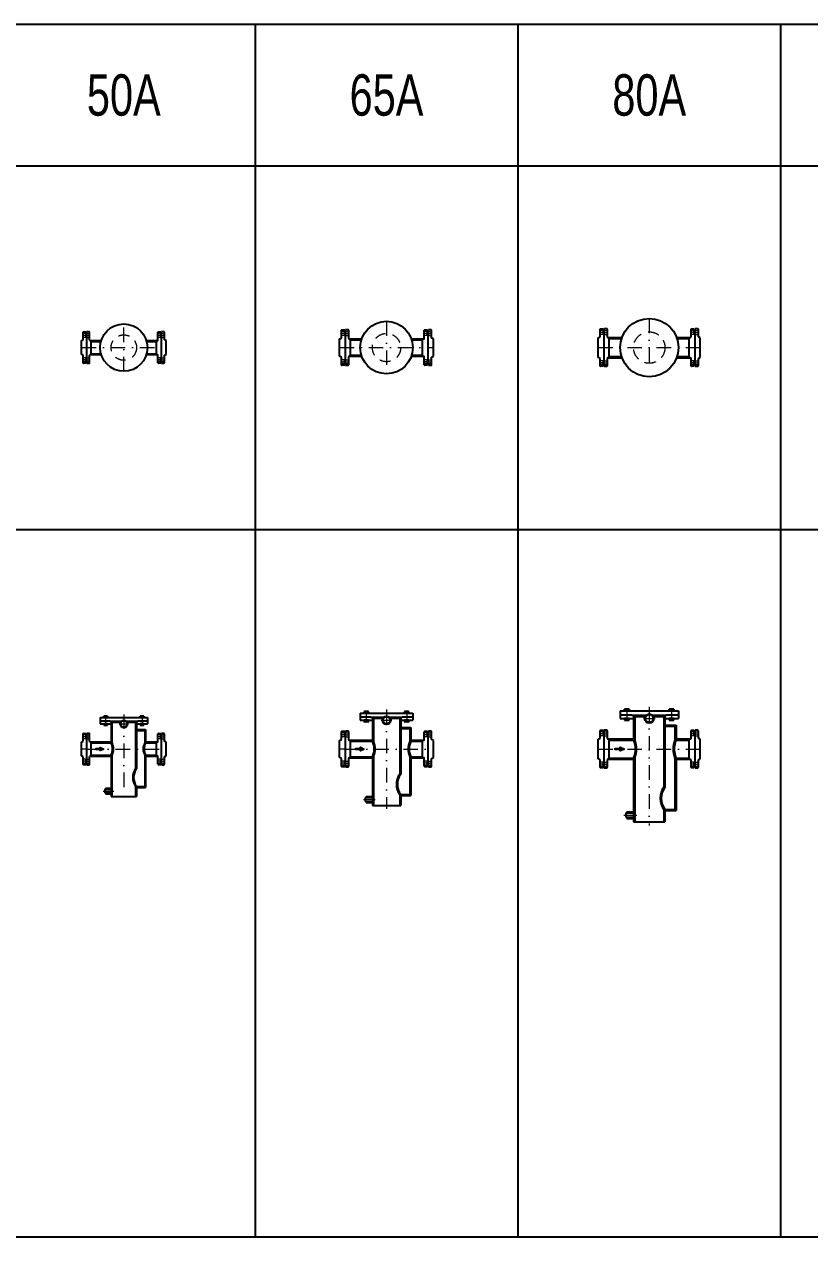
# Model space of a CAD drawing. Extents: x 0 to 60630, y 0 to 46389.
# Drawn here: x 35587 to 39474, y 24539 to 30539 of the extents above; entities that cross this region are included whole.
import ezdxf
from ezdxf.enums import TextEntityAlignment as Align

# ---------------------------------------------------------------- set-up
doc = ezdxf.new("R2010")
doc.units = 0
doc.header["$LTSCALE"] = 30
doc.header["$MEASUREMENT"] = 0
doc.linetypes.add('DGN Style 2', pattern=[3, 1.8, -1.2])
doc.linetypes.add('DGN Style 4', pattern=[4.8, 2.4, -1.2, 0, -1.2])
for name, color, linetype, lineweight in [('L(c)', 1, 'DGN Style 4', 5), ('L(hid)', 2, 'DGN Style 2', 5), ('L(txt)', 2, 'Continuous', 13)]:
    doc.layers.add(name, color=color, linetype=linetype, lineweight=lineweight)
doc.styles.add('Style-ENGINEERING', font='ENGINEERING.shx')

# ---------------------------------------------------------------- blocks, each defined once
blk = doc.blocks.new('*U206')
for p, q in [((-201, 38.3), (-201, 75.5)), ((-199, 77.5), (-187, 77.5)), ((-187, 52), (-187, 77.5)), ((-171, 77.5), (-183, 77.5)), ((-183, 52), (-183, 77.5)), ((-169, 37.5), (-169, 75.5)), ((169, 37.5), (169, 75.5)), ((171, 77.5), (183, 77.5)), ((183, 52), (183, 77.5)), ((199, 77.5), (187, 77.5)), ((187, 52), (187, 77.5)), ((201, 38.3), (201, 75.5)), ((-209, 34.3), (-201, 38.3)), ((-209, -34.2), (-209, 34.3)), ((-185, 50), (-185, -50)), ((-185, 50), (-185, -50)), ((-166.3, 34.8), (-111.7, 34.8)), ((-161, -34.7), (-161, 34.8)), ((-161, 30.3), (-113, 30.3)), ((111.7, 34.8), (166.3, 34.8)), ((113, 30.3), (161, 30.3)), ((161, -34.7), (161, 34.8)), ((185, 50), (185, -50)), ((185, 50), (185, -50)), ((209, 34.3), (201, 38.3)), ((209, -34.2), (209, 34.3)), ((-201, -38.2), (-209, -34.2)), ((-201, -75.5), (-201, -38.2)), ((-187, -77.5), (-187, -52)), ((-183, -77.5), (-183, -52)), ((-169, -75.5), (-169, -37.4)), ((-166.3, -34.7), (-111.7, -34.7)), ((-161, -30.2), (-113, -30.2)), ((111.7, -34.7), (166.3, -34.7)), ((113, -30.2), (161, -30.2)), ((169, -75.5), (169, -37.4)), ((183, -77.5), (183, -52)), ((187, -77.5), (187, -52)), ((201, -38.2), (209, -34.2)), ((201, -75.5), (201, -38.2)), ((-187, -77.5), (-199, -77.5)), ((-183, -77.5), (-171, -77.5)), ((183, -77.5), (171, -77.5)), ((187, -77.5), (199, -77.5))]:
    blk.add_line(p, q)
blk.add_circle((0, 0), 117)
for centre, radius, start, end in [((-199, 75.5), 2, 90, 180), ((-171, 75.5), 2, 0, 90), ((171, 75.5), 2, 90, 180), ((199, 75.5), 2, 0, 90), ((-185, 52), 2, 180, 270), ((-185, 52), 2, 270, 0), ((-166.3, 37.5), 2.7, 180, 270), ((166.3, 37.5), 2.7, 270, 0), ((185, 52), 2, 180, 270), ((185, 52), 2, 270, 0), ((-185, -52), 2, 90, 180), ((-185, -52), 2, 0, 90), ((-166.3, -37.4), 2.7, 90, 180), ((166.3, -37.4), 2.7, 0, 90), ((185, -52), 2, 90, 180), ((185, -52), 2, 0, 90), ((-199, -75.5), 2, 180, 270), ((-171, -75.5), 2, 270, 0), ((171, -75.5), 2, 180, 270), ((199, -75.5), 2, 270, 0)]:
    blk.add_arc(centre, radius, start, end)
blk = doc.blocks.new('*U207')
for p, q in [((-223, 47.2), (-223, 85.5)), ((-221, 87.5), (-207, 87.5)), ((-207, 62), (-207, 87.5)), ((-205, 60), (-205, -60)), ((-205, 60), (-205, -60)), ((-189, 87.5), (-203, 87.5)), ((-203, 62), (-203, 87.5)), ((-187, 46.2), (-187, 85.5)), ((187, 46.2), (187, 85.5)), ((189, 87.5), (203, 87.5)), ((203, 62), (203, 87.5)), ((205, 60), (205, -60)), ((205, 60), (205, -60)), ((221, 87.5), (207, 87.5)), ((207, 62), (207, 87.5)), ((223, 47.2), (223, 85.5)), ((-232, 42.7), (-223, 47.2)), ((-232, -42.6), (-232, 42.7)), ((-183.8, 43.2), (-122.6, 43.2)), ((-178, -43.1), (-178, 43.2)), ((-178, 38.2), (-124.3, 38.2)), ((122.6, 43.2), (184, 43.2)), ((124.3, 38.2), (178, 38.2)), ((178, -43.1), (178, 43.2)), ((232, 42.7), (223, 47.2)), ((232, -42.6), (232, 42.7)), ((-223, -47.1), (-232, -42.6)), ((-223, -85.5), (-223, -47.1)), ((-187, -85.5), (-187, -46.1)), ((-184, -43.1), (-122.6, -43.1)), ((-178, -38.1), (-124.3, -38.1)), ((122.6, -43.1), (184, -43.1)), ((124.3, -38.1), (178, -38.1)), ((187, -85.5), (187, -46.1)), ((223, -47.1), (232, -42.6)), ((223, -85.5), (223, -47.1)), ((-207, -87.5), (-221, -87.5)), ((-207, -87.5), (-207, -62)), ((-203, -87.5), (-203, -62)), ((-203, -87.5), (-189, -87.5)), ((203, -87.5), (189, -87.5)), ((203, -87.5), (203, -62)), ((207, -87.5), (207, -62)), ((207, -87.5), (221, -87.5))]:
    blk.add_line(p, q)
blk.add_circle((0, 0), 130)
for centre, radius, start, end in [((-221, 85.5), 2, 90, 180), ((-205, 62), 2, 180, 270), ((-205, 62), 2, 270, 0), ((-189, 85.5), 2, 0, 90), ((189, 85.5), 2, 90, 180), ((205, 62), 2, 180, 270), ((205, 62), 2, 270, 0), ((221, 85.5), 2, 0, 90), ((-184, 46.2), 3, 180, 270), ((184, 46.2), 3, 270, 0), ((-205, -62), 2, 90, 180), ((-205, -62), 2, 0, 90), ((-184, -46.1), 3, 90, 180), ((184, -46.1), 3, 0, 90), ((205, -62), 2, 90, 180), ((205, -62), 2, 0, 90), ((-221, -85.5), 2, 180, 270), ((-189, -85.5), 2, 270, 0), ((189, -85.5), 2, 180, 270), ((221, -85.5), 2, 270, 0)]:
    blk.add_arc(centre, radius, start, end)
blk = doc.blocks.new('*U208')
for p, q in [((-243, 53.5), (-243, 90.5)), ((-241, 92.5), (-227, 92.5)), ((-227, 67), (-227, 92.5)), ((-225, 65), (-225, -65)), ((-225, 65), (-225, -65)), ((-209, 92.5), (-223, 92.5)), ((-223, 67), (-223, 92.5)), ((-207, 53.4), (-207, 90.5)), ((207, 53.4), (207, 90.5)), ((209, 92.5), (223, 92.5)), ((223, 67), (223, 92.5)), ((225, 65), (225, -65)), ((225, 65), (225, -65)), ((241, 92.5), (227, 92.5)), ((227, 67), (227, 92.5)), ((243, 53.5), (243, 90.5)), ((-252, 49), (-243, 53.5)), ((-252, -49.1), (-252, 49)), ((-203.7, 50.1), (-135.1, 50.1)), ((-198, -50.1), (-198, 50.1)), ((-198, 44.5), (-137, 44.5)), ((135.1, 50.1), (203.7, 50.1)), ((137, 44.5), (198, 44.5)), ((198, -50.1), (198, 50.1)), ((252, 49), (243, 53.5)), ((252, -49.1), (252, 49)), ((-243, -53.6), (-252, -49.1)), ((-243, -90.5), (-243, -53.6)), ((-207, -90.5), (-207, -53.4)), ((-203.7, -50.1), (-135.1, -50.1)), ((-198, -44.6), (-137, -44.6)), ((135.1, -50.1), (203.7, -50.1)), ((137, -44.6), (198, -44.6)), ((207, -90.5), (207, -53.4)), ((243, -53.6), (252, -49.1)), ((243, -90.5), (243, -53.6)), ((-227, -92.5), (-241, -92.5)), ((-227, -92.5), (-227, -67)), ((-223, -92.5), (-223, -67)), ((-223, -92.5), (-209, -92.5)), ((223, -92.5), (209, -92.5)), ((223, -92.5), (223, -67)), ((227, -92.5), (227, -67)), ((227, -92.5), (241, -92.5))]:
    blk.add_line(p, q)
blk.add_circle((0, 0), 144.1)
for centre, radius, start, end in [((-241, 90.5), 2, 90, 180), ((-225, 67), 2, 180, 270), ((-225, 67), 2, 270, 0), ((-209, 90.5), 2, 0, 90), ((209, 90.5), 2, 90, 180), ((225, 67), 2, 180, 270), ((225, 67), 2, 270, 0), ((241, 90.5), 2, 0, 90), ((-203.7, 53.4), 3.32, 180, 270), ((203.7, 53.4), 3.32, 270, 0), ((-203.7, -53.4), 3.32, 90, 180), ((203.7, -53.4), 3.32, 0, 90), ((-241, -90.5), 2, 180, 270), ((-225, -67), 2, 90, 180), ((-225, -67), 2, 0, 90), ((-209, -90.5), 2, 270, 0), ((209, -90.5), 2, 180, 270), ((225, -67), 2, 90, 180), ((225, -67), 2, 0, 90), ((241, -90.5), 2, 270, 0)]:
    blk.add_arc(centre, radius, start, end)
blk = doc.blocks.new('*U231')
blk.add_hatch(color=256).paths.add_polyline_path([(-143.4, 71.9), (-143.4, 78.3), (-169, 78.3), (-169, 84), (-143.4, 84), (-143.4, 90.4), (-121.9, 81.1)])
for p, q in [((-144, 270.5), (144.1, 270.5)), ((-144, 270.5), (-144, 231.8)), ((-144, 251.1), (-85.9, 251.1)), ((-120.8, 278.8), (-122.3, 278)), ((-122.3, 270.5), (-122.3, 278)), ((-99.3, 270.5), (-122.3, 270.5)), ((-100.8, 278.8), (-120.8, 278.8)), ((-116.6, 278), (-116.6, 270.5)), ((-105, 278), (-105, 270.5)), ((-99.3, 278), (-100.8, 278.8)), ((-99.3, 278), (-99.3, 270.5)), ((-85.9, 251.1), (-85.9, 248.4)), ((-85.9, 248.4), (-15.5, 248.4)), ((-77.6, 248.4), (-77.6, 125.7)), ((-77.6, 242.8), (-19.8, 242.8)), ((-72, 242.8), (-72, 125.7)), ((15.5, 248.4), (85.9, 248.4)), ((19.8, 242.8), (77.6, 242.8)), ((72, 242.8), (72, -107.1)), ((77.6, 248.4), (77.6, -107.1)), ((85.9, 251.1), (85.9, 248.4)), ((85.9, 251.1), (144.1, 251.1)), ((100.8, 278.8), (99.3, 278)), ((99.3, 270.5), (99.3, 278)), ((122.3, 270.5), (99.3, 270.5)), ((120.8, 278.8), (100.8, 278.8)), ((105.1, 278), (105.1, 270.5)), ((116.6, 278), (116.6, 270.5)), ((122.3, 278), (120.8, 278.8)), ((122.3, 278), (122.3, 270.5)), ((144.1, 270.5), (144.1, 231.8)), ((-144, 231.8), (-77.6, 231.8)), ((-99.3, 231.8), (-122.3, 231.8)), ((-122.3, 231.8), (-122.3, 224.3)), ((-120.8, 223.4), (-122.3, 224.3)), ((-100.8, 223.4), (-120.8, 223.4)), ((-116.6, 224.3), (-116.6, 231.8)), ((-105, 224.3), (-105, 231.8)), ((-99.3, 224.3), (-100.8, 223.4)), ((-99.3, 224.3), (-99.3, 231.8)), ((77.6, 231.8), (144.1, 231.8)), ((77.6, 199.4), (133, 199.4)), ((77.6, 193.9), (127.4, 193.9)), ((122.3, 231.8), (99.3, 231.8)), ((99.3, 231.8), (99.3, 224.3)), ((100.8, 223.4), (99.3, 224.3)), ((120.8, 223.4), (100.8, 223.4)), ((105.1, 224.3), (105.1, 231.8)), ((116.6, 224.3), (116.6, 231.8)), ((122.3, 224.3), (120.8, 223.4)), ((122.3, 224.3), (122.3, 231.8)), ((127.4, 199.4), (127.4, 125.7)), ((133, 199.4), (133, 125.7)), ((-252, 130.2), (-243, 134.7)), ((-252, 32.1), (-252, 130.2)), ((-243, 134.7), (-243, 171.6)), ((-241, 173.6), (-227, 173.6)), ((-227, 148.1), (-227, 173.6)), ((-225, 146.1), (-225, 16.1)), ((-225, 146.1), (-225, 16.1)), ((-209, 173.6), (-223, 173.6)), ((-223, 148.1), (-223, 173.6)), ((-207, 134.6), (-207, 171.6)), ((-203.7, 131.2), (-77.6, 131.2)), ((-198, 31.1), (-198, 131.2)), ((-198, 125.7), (-72, 125.7)), ((127.4, 125.7), (198, 125.7)), ((133, 131.2), (203.7, 131.2)), ((198, 31.1), (198, 131.2)), ((207, 134.6), (207, 171.6)), ((209, 173.6), (223, 173.6)), ((223, 148.1), (223, 173.6)), ((225, 146.1), (225, 16.1)), ((225, 146.1), (225, 16.1)), ((241, 173.6), (227, 173.6)), ((227, 148.1), (227, 173.6)), ((243, 134.7), (243, 171.6)), ((252, 130.2), (243, 134.7)), ((252, 32.1), (252, 130.2)), ((-243, 27.6), (-252, 32.1)), ((-243, -9.4), (-243, 27.6)), ((-227, -11.4), (-227, 14.1)), ((-223, -11.4), (-223, 14.1)), ((-207, -9.4), (-207, 27.7)), ((-203.7, 31.1), (-77.6, 31.1)), ((-198, 36.6), (-72, 36.6)), ((-77.6, 36.6), (-77.6, -278.9)), ((-72, 36.6), (-72, -278.9)), ((127.4, 36.6), (198, 36.6)), ((127.4, 36.6), (127.4, -223.4)), ((133, 36.6), (133, -223.4)), ((133, 31.1), (203.7, 31.1)), ((207, -9.4), (207, 27.7)), ((223, -11.4), (223, 14.1)), ((227, -11.4), (227, 14.1)), ((243, 27.6), (252, 32.1)), ((243, -9.4), (243, 27.6)), ((-227, -11.4), (-241, -11.4)), ((-223, -11.4), (-209, -11.4)), ((223, -11.4), (209, -11.4)), ((227, -11.4), (241, -11.4)), ((72, -107.1), (77.6, -107.1)), ((-116.3, -234.5), (-116.3, -256.7)), ((-116.3, -234.5), (-77.6, -234.5)), ((-110.8, -229), (-77.6, -229)), ((-110.8, -229), (-110.8, -234.5)), ((72, -217.9), (127.4, -217.9)), ((72, -217.9), (72, -278.9)), ((77.6, -217.9), (77.6, -278.9)), ((77.6, -223.4), (133, -223.4)), ((-116.3, -256.7), (-77.6, -256.7)), ((-110.8, -256.7), (-110.8, -262.2)), ((-110.8, -262.2), (-77.6, -262.2)), ((-77.6, -278.9), (77.6, -278.9))]:
    blk.add_line(p, q)
at = {"flags": 128}
blk.add_lwpolyline([(-121.9, 81.1), (-143.4, 71.9), (-143.4, 78.3), (-169, 78.3), (-169, 84), (-143.4, 84), (-143.4, 90.4)], close=True, dxfattribs=at)
for radius in [22.7, 19.4]:
    blk.add_circle((0, 231.8), radius)
for centre, radius, start, end in [((-119.4, 273.8), 5.09, 55.59101, 124.40899), ((-110.8, 258.9), 19.9, 73.21986, 106.78014), ((-102.2, 273.8), 5.09, 55.59101, 124.40899), ((102.2, 273.8), 5.09, 55.59101, 124.40899), ((110.8, 258.9), 19.9, 73.21986, 106.78014), ((119.4, 273.8), 5.09, 55.59101, 124.40899), ((-119.4, 228.5), 5.09, 235.59101, 304.40899), ((-110.8, 243.4), 19.9, 253.21986, 286.78014), ((-102.2, 228.5), 5.09, 235.59101, 304.40899), ((102.2, 228.5), 5.09, 235.59101, 304.40899), ((110.8, 243.4), 19.9, 253.21986, 286.78014), ((119.4, 228.5), 5.09, 235.59101, 304.40899), ((-241, 171.6), 2, 90, 180), ((-225, 148.1), 2, 180, 270), ((-225, 148.1), 2, 270, 0), ((-209, 171.6), 2, 0, 90), ((-203.7, 134.6), 3.32, 180, 270), ((203.7, 134.6), 3.32, 270, 0), ((209, 171.6), 2, 90, 180), ((225, 148.1), 2, 180, 270), ((225, 148.1), 2, 270, 0), ((241, 171.6), 2, 0, 90), ((-225, 14.1), 2, 90, 180), ((-225, 14.1), 2, 0, 90), ((-203.7, 27.7), 3.32, 90, 180), ((203.7, 27.7), 3.32, 0, 90), ((225, 14.1), 2, 90, 180), ((225, 14.1), 2, 0, 90), ((-241, -9.4), 2, 180, 270), ((-209, -9.4), 2, 270, 0), ((209, -9.4), 2, 180, 270), ((241, -9.4), 2, 270, 0), ((149.1, -162.5), 94.9, 144.27137, 215.72863), ((154.6, -162.5), 94.9, 144.27137, 215.72863)]:
    blk.add_arc(centre, radius, start, end)
for centre, major_axis in [((-228.9, 81.1), (-160.8, 0)), ((-223.3, 81.1), (-160.8, 0)), ((278.7, 81.1), (160.8, 0)), ((284.3, 81.1), (160.8, 0))]:
    blk.add_ellipse(centre, major_axis=major_axis, ratio=0.81925, start_param=2.796541, end_param=3.486645)
blk = doc.blocks.new('*U232')
blk.add_hatch(color=256).paths.add_polyline_path([(-129.4, 39.2), (-129.4, 44.9), (-152.5, 44.9), (-152.5, 50.1), (-129.4, 50.1), (-129.4, 55.8), (-110, 47.5)])
for p, q in [((-130, 225), (130, 225)), ((-130, 225), (-130, 190)), ((-130, 207.5), (-77.5, 207.5)), ((-130, 190), (-70, 190)), ((-109, 232.5), (-110.4, 231.7)), ((-110.4, 225), (-110.4, 231.7)), ((-89.6, 225), (-110.4, 225)), ((-89.6, 190), (-110.4, 190)), ((-110.4, 190), (-110.4, 183.3)), ((-109, 182.5), (-110.4, 183.3)), ((-91, 232.5), (-109, 232.5)), ((-91, 182.5), (-109, 182.5)), ((-105.2, 231.7), (-105.2, 225)), ((-105.2, 183.3), (-105.2, 190)), ((-94.8, 231.7), (-94.8, 225)), ((-94.8, 183.3), (-94.8, 190)), ((-89.6, 231.7), (-91, 232.5)), ((-89.6, 183.3), (-91, 182.5)), ((-89.6, 231.7), (-89.6, 225)), ((-89.6, 183.3), (-89.6, 190)), ((-77.5, 207.5), (-77.5, 205)), ((-77.5, 205), (-14, 205)), ((-70, 205), (-70, 85.6)), ((-70, 200), (-17.9, 200)), ((-65, 200), (-65, 85.6)), ((14, 205), (77.5, 205)), ((17.9, 200), (70, 200)), ((65, 200), (65, -77.5)), ((70, 205), (70, -77.5)), ((70, 190), (130, 190)), ((77.5, 207.5), (77.5, 205)), ((77.5, 207.5), (130, 207.5)), ((91, 232.5), (89.6, 231.7)), ((89.6, 225), (89.6, 231.7)), ((110.4, 225), (89.6, 225)), ((110.4, 190), (89.6, 190)), ((89.6, 190), (89.6, 183.3)), ((91, 182.5), (89.6, 183.3)), ((109, 232.5), (91, 232.5)), ((109, 182.5), (91, 182.5)), ((94.8, 231.7), (94.8, 225)), ((94.8, 183.3), (94.8, 190)), ((105.2, 231.7), (105.2, 225)), ((105.2, 183.3), (105.2, 190)), ((110.4, 231.7), (109, 232.5)), ((110.4, 183.3), (109, 182.5)), ((110.4, 231.7), (110.4, 225)), ((110.4, 183.3), (110.4, 190)), ((130, 225), (130, 190)), ((-223, 94.6), (-223, 133)), ((-221, 135), (-207, 135)), ((-207, 109.5), (-207, 135)), ((-189, 135), (-203, 135)), ((-203, 109.5), (-203, 135)), ((-187, 93.6), (-187, 133)), ((70, 154.2), (120, 154.2)), ((70, 149.2), (115, 149.2)), ((115, 154.2), (115, 85.6)), ((120, 154.2), (120, 85.6)), ((187, 93.6), (187, 133)), ((189, 135), (203, 135)), ((203, 109.5), (203, 135)), ((221, 135), (207, 135)), ((207, 109.5), (207, 135)), ((223, 94.6), (223, 133)), ((-232, 90.1), (-223, 94.6)), ((-232, 4.8), (-232, 90.1)), ((-205, 107.5), (-205, -12.5)), ((-205, 107.5), (-205, -12.5)), ((-183.8, 90.6), (-70, 90.6)), ((-178, 4.3), (-178, 90.6)), ((-178, 85.6), (-65, 85.6)), ((115, 85.6), (178, 85.6)), ((120, 90.6), (184, 90.6)), ((178, 4.3), (178, 90.6)), ((205, 107.5), (205, -12.5)), ((205, 107.5), (205, -12.5)), ((232, 90.1), (223, 94.6)), ((232, 4.8), (232, 90.1)), ((-223, 0.3), (-232, 4.8)), ((-223, -38), (-223, 0.3)), ((-187, -38), (-187, 1.3)), ((-184, 4.3), (-70, 4.3)), ((-178, 9.3), (-65, 9.3)), ((-70, 9.3), (-70, -232.5)), ((-65, 9.3), (-65, -232.5)), ((115, 9.3), (178, 9.3)), ((115, 9.3), (115, -182.5)), ((120, 9.3), (120, -182.5)), ((120, 4.3), (184, 4.3)), ((187, -38), (187, 1.3)), ((223, 0.3), (232, 4.8)), ((223, -38), (223, 0.3)), ((-207, -40), (-221, -40)), ((-207, -40), (-207, -14.5)), ((-203, -40), (-203, -14.5)), ((-203, -40), (-189, -40)), ((203, -40), (189, -40)), ((203, -40), (203, -14.5)), ((207, -40), (207, -14.5)), ((207, -40), (221, -40)), ((65, -77.5), (70, -77.5)), ((65, -177.5), (115, -177.5)), ((65, -177.5), (65, -232.5)), ((70, -177.5), (70, -232.5)), ((-105, -192.5), (-105, -212.5)), ((-105, -192.5), (-70, -192.5)), ((-105, -212.5), (-70, -212.5)), ((-100, -187.5), (-70, -187.5)), ((-100, -187.5), (-100, -192.5)), ((-100, -212.5), (-100, -217.5)), ((-100, -217.5), (-70, -217.5)), ((-70, -232.5), (70, -232.5)), ((70, -182.5), (120, -182.5))]:
    blk.add_line(p, q)
at = {"flags": 128}
blk.add_lwpolyline([(-110, 47.5), (-129.4, 39.2), (-129.4, 44.9), (-152.5, 44.9), (-152.5, 50.1), (-129.4, 50.1), (-129.4, 55.8)], close=True, dxfattribs=at)
for radius in [20.5, 17.5]:
    blk.add_circle((0, 190), radius)
for centre, radius, start, end in [((-107.8, 227.9), 4.6, 55.59101, 124.40899), ((-107.8, 187.1), 4.6, 235.59101, 304.40899), ((-100, 214.5), 18, 73.21986, 106.78014), ((-100, 200.5), 18, 253.21986, 286.78014), ((-92.2, 227.9), 4.6, 55.59101, 124.40899), ((-92.2, 187.1), 4.6, 235.59101, 304.40899), ((92.2, 227.9), 4.6, 55.59101, 124.40899), ((92.2, 187.1), 4.6, 235.59101, 304.40899), ((100, 214.5), 18, 73.21986, 106.78014), ((100, 200.5), 18, 253.21986, 286.78014), ((107.8, 227.9), 4.6, 55.59101, 124.40899), ((107.8, 187.1), 4.6, 235.59101, 304.40899), ((-221, 133), 2, 90, 180), ((-189, 133), 2, 0, 90), ((189, 133), 2, 90, 180), ((221, 133), 2, 0, 90), ((-205, 109.5), 2, 180, 270), ((-205, 109.5), 2, 270, 0), ((-184, 93.6), 3, 180, 270), ((184, 93.6), 3, 270, 0), ((205, 109.5), 2, 180, 270), ((205, 109.5), 2, 270, 0), ((-184, 1.3), 3, 90, 180), ((184, 1.3), 3, 0, 90), ((-221, -38), 2, 180, 270), ((-205, -14.5), 2, 90, 180), ((-205, -14.5), 2, 0, 90), ((-189, -38), 2, 270, 0), ((189, -38), 2, 180, 270), ((205, -14.5), 2, 90, 180), ((205, -14.5), 2, 0, 90), ((221, -38), 2, 270, 0), ((134.5, -127.5), 85.6, 144.27137, 215.72863), ((139.5, -127.5), 85.6, 144.27137, 215.72863)]:
    blk.add_arc(centre, radius, start, end)
for centre, major_axis in [((-206.5, 47.5), (-145.1, 0)), ((-201.5, 47.5), (-145.1, 0)), ((251.6, 47.5), (145.1, 0)), ((256.6, 47.5), (145.1, 0))]:
    blk.add_ellipse(centre, major_axis=major_axis, ratio=0.777349, start_param=2.796541, end_param=3.486645)
blk = doc.blocks.new('*U233')
blk.add_hatch(color=256).paths.add_polyline_path([(-116.5, 28.7), (-116.5, 33.9), (-137.3, 33.9), (-137.3, 38.6), (-116.5, 38.6), (-116.5, 43.7), (-99, 36.2)])
for p, q in [((-117, 192), (117, 192)), ((-117, 192), (-117, 160.5)), ((-98.1, 198.7), (-99.4, 198)), ((-99.4, 192), (-99.4, 198)), ((-80.6, 192), (-99.4, 192)), ((-81.9, 198.7), (-98.1, 198.7)), ((-94.7, 198), (-94.7, 192)), ((-85.3, 198), (-85.3, 192)), ((-80.6, 198), (-81.9, 198.7)), ((-80.6, 198), (-80.6, 192)), ((81.9, 198.7), (80.7, 198)), ((80.7, 192), (80.7, 198)), ((99.4, 192), (80.7, 192)), ((98.1, 198.7), (81.9, 198.7)), ((85.3, 198), (85.3, 192)), ((94.7, 198), (94.7, 192)), ((99.4, 198), (98.1, 198.7)), ((99.4, 198), (99.4, 192)), ((117, 192), (117, 160.5)), ((-117, 176.2), (-69.7, 176.2)), ((-117, 160.5), (-63, 160.5)), ((-80.6, 160.5), (-99.4, 160.5)), ((-99.4, 160.5), (-99.4, 154.5)), ((-98.1, 153.7), (-99.4, 154.5)), ((-81.9, 153.7), (-98.1, 153.7)), ((-94.7, 154.5), (-94.7, 160.5)), ((-85.3, 154.5), (-85.3, 160.5)), ((-80.6, 154.5), (-81.9, 153.7)), ((-80.6, 154.5), (-80.6, 160.5)), ((-69.7, 176.2), (-69.7, 174)), ((-69.7, 174), (-12.6, 174)), ((-63, 174), (-63, 66.5)), ((-63, 169.5), (-16.1, 169.5)), ((-58.5, 169.5), (-58.5, 66.5)), ((12.6, 174), (69.8, 174)), ((16.1, 169.5), (63, 169.5)), ((58.5, 169.5), (58.5, -59.2)), ((63, 174), (63, -59.2)), ((63, 160.5), (117, 160.5)), ((63, 132.3), (108, 132.3)), ((63, 127.8), (103.5, 127.8)), ((69.8, 176.2), (69.8, 174)), ((69.8, 176.2), (117, 176.2)), ((99.4, 160.5), (80.7, 160.5)), ((80.7, 160.5), (80.7, 154.5)), ((81.9, 153.7), (80.7, 154.5)), ((98.1, 153.7), (81.9, 153.7)), ((85.3, 154.5), (85.3, 160.5)), ((94.7, 154.5), (94.7, 160.5)), ((99.4, 154.5), (98.1, 153.7)), ((99.4, 154.5), (99.4, 160.5)), ((103.5, 132.3), (103.5, 66.5)), ((108, 132.3), (108, 66.5)), ((-209, 70.5), (-201, 74.5)), ((-209, 2), (-209, 70.5)), ((-201, 74.5), (-201, 111.7)), ((-199, 113.7), (-187, 113.7)), ((-187, 88.2), (-187, 113.7)), ((-185, 86.2), (-185, -13.8)), ((-185, 86.2), (-185, -13.8)), ((-171, 113.7), (-183, 113.7)), ((-183, 88.2), (-183, 113.7)), ((-169, 73.7), (-169, 111.7)), ((-166.3, 71), (-63, 71)), ((-161, 1.5), (-161, 71)), ((-161, 66.5), (-58.5, 66.5)), ((103.5, 66.5), (161, 66.5)), ((108, 71), (166.3, 71)), ((161, 1.5), (161, 71)), ((169, 73.7), (169, 111.7)), ((171, 113.7), (183, 113.7)), ((183, 88.2), (183, 113.7)), ((185, 86.2), (185, -13.8)), ((185, 86.2), (185, -13.8)), ((199, 113.7), (187, 113.7)), ((187, 88.2), (187, 113.7)), ((201, 74.5), (201, 111.7)), ((209, 70.5), (201, 74.5)), ((209, 2), (209, 70.5)), ((-201, -2), (-209, 2)), ((-166.3, 1.5), (-63, 1.5)), ((-161, 6), (-58.5, 6)), ((-63, 6), (-63, -198.8)), ((-58.5, 6), (-58.5, -198.8)), ((103.5, 6), (161, 6)), ((103.5, 6), (103.5, -153.8)), ((108, 6), (108, -153.8)), ((108, 1.5), (166.3, 1.5)), ((201, -2), (209, 2)), ((-201, -39.3), (-201, -2)), ((-187, -41.3), (-199, -41.3)), ((-187, -41.3), (-187, -15.8)), ((-183, -41.3), (-183, -15.8)), ((-183, -41.3), (-171, -41.3)), ((-169, -39.3), (-169, -1.2)), ((58.5, -59.2), (63, -59.2)), ((169, -39.3), (169, -1.2)), ((183, -41.3), (171, -41.3)), ((183, -41.3), (183, -15.8)), ((187, -41.3), (187, -15.8)), ((187, -41.3), (199, -41.3)), ((201, -39.3), (201, -2)), ((-94.5, -162.8), (-94.5, -180.8)), ((-94.5, -162.8), (-63, -162.8)), ((-90, -158.3), (-63, -158.3)), ((-90, -158.3), (-90, -162.8)), ((58.5, -149.3), (103.5, -149.3)), ((58.5, -149.3), (58.5, -198.8)), ((63, -149.3), (63, -198.8)), ((63, -153.8), (108, -153.8)), ((-94.5, -180.8), (-63, -180.8)), ((-90, -180.8), (-90, -185.3)), ((-90, -185.3), (-63, -185.3)), ((-63, -198.8), (63, -198.8))]:
    blk.add_line(p, q)
at = {"flags": 128}
blk.add_lwpolyline([(-99, 36.2), (-116.5, 28.7), (-116.5, 33.9), (-137.3, 33.9), (-137.3, 38.6), (-116.5, 38.6), (-116.5, 43.7)], close=True, dxfattribs=at)
for radius in [18.5, 15.8]:
    blk.add_circle((0, 160.5), radius)
for centre, radius, start, end in [((-97, 194.6), 4.14, 55.59101, 124.40899), ((-90, 182.5), 16.2, 73.21986, 106.78014), ((-83, 194.6), 4.14, 55.59101, 124.40899), ((83, 194.6), 4.14, 55.59101, 124.40899), ((90, 182.5), 16.2, 73.21986, 106.78014), ((97, 194.6), 4.14, 55.59101, 124.40899), ((-97, 157.9), 4.14, 235.59101, 304.40899), ((-90, 170), 16.2, 253.21986, 286.78014), ((-83, 157.9), 4.14, 235.59101, 304.40899), ((83, 157.9), 4.14, 235.59101, 304.40899), ((90, 170), 16.2, 253.21986, 286.78014), ((97, 157.9), 4.14, 235.59101, 304.40899), ((-199, 111.7), 2, 90, 180), ((-185, 88.2), 2, 180, 270), ((-185, 88.2), 2, 270, 0), ((-171, 111.7), 2, 0, 90), ((-166.3, 73.7), 2.7, 180, 270), ((166.3, 73.7), 2.7, 270, 0), ((171, 111.7), 2, 90, 180), ((185, 88.2), 2, 180, 270), ((185, 88.2), 2, 270, 0), ((199, 111.7), 2, 0, 90), ((-166.3, -1.2), 2.7, 90, 180), ((166.3, -1.2), 2.7, 0, 90), ((-199, -39.3), 2, 180, 270), ((-185, -15.8), 2, 90, 180), ((-185, -15.8), 2, 0, 90), ((-171, -39.3), 2, 270, 0), ((121.1, -104.2), 77.1, 144.27137, 215.72863), ((125.6, -104.2), 77.1, 144.27137, 215.72863), ((171, -39.3), 2, 180, 270), ((185, -15.8), 2, 90, 180), ((185, -15.8), 2, 0, 90), ((199, -39.3), 2, 270, 0)]:
    blk.add_arc(centre, radius, start, end)
for centre, major_axis in [((-185.9, 36.2), (-130.6, 0)), ((-181.4, 36.2), (-130.6, 0)), ((226.4, 36.2), (130.6, 0)), ((230.9, 36.2), (130.6, 0))]:
    blk.add_ellipse(centre, major_axis=major_axis, ratio=0.684864, start_param=2.796541, end_param=3.486645)

msp = doc.modelspace()

# ---------------------------------------------------------------- linework, layer by layer
for p, q in [((27630.1, 30539), (58630.1, 30539)), ((36730.1, 30539), (36730.1, 24539)), ((38030.1, 30539), (38030.1, 24539)), ((39330.1, 30539), (39330.1, 24539)), ((27630.1, 29839), (58630.1, 29839)), ((27630.1, 28039), (58630.1, 28039)), ((27630.1, 24539), (58630.1, 24539)), ((27630.1, 24539), (58630.1, 24539))]:
    msp.add_line(p, q)
at = {"layer": 'L(c)'}
for p, q in [((36080.1, 28822), (36080.1, 29056)), ((37380.1, 29069), (37380.1, 28809)), ((38680.1, 29083.1), (38680.1, 28795)), ((35894.1, 28999), (35878.1, 28999)), ((35896.1, 28999), (35912.1, 28999)), ((36264.1, 28999), (36248.1, 28999)), ((36266.1, 28999), (36282.1, 28999)), ((37174.1, 29009), (37156.1, 29009)), ((37176.1, 29009), (37194.1, 29009)), ((37584.1, 29009), (37566.1, 29009)), ((37586.1, 29009), (37604.1, 29009)), ((38454.1, 29014), (38436.1, 29014)), ((38456.1, 29014), (38474.1, 29014)), ((38904.1, 29014), (38886.1, 29014)), ((38906.1, 29014), (38924.1, 29014)), ((35871.1, 28939), (36289.1, 28939)), ((37148.1, 28939), (37612.1, 28939)), ((38428.1, 28939), (38932.1, 28939)), ((35894.1, 28879), (35878.1, 28879)), ((35896.1, 28879), (35912.1, 28879)), ((36264.1, 28879), (36248.1, 28879)), ((36266.1, 28879), (36282.1, 28879)), ((37174.1, 28869), (37156.1, 28869)), ((37176.1, 28869), (37194.1, 28869)), ((37584.1, 28869), (37566.1, 28869)), ((37586.1, 28869), (37604.1, 28869)), ((38454.1, 28864), (38436.1, 28864)), ((38456.1, 28864), (38474.1, 28864)), ((38904.1, 28864), (38886.1, 28864)), ((38906.1, 28864), (38924.1, 28864)), ((36080.1, 27123.8), (36080.1, 26703.2)), ((37280.1, 27138.6), (37280.1, 27083.1)), ((37380.1, 27147.3), (37380.1, 26656.5)), ((37480.1, 27138.6), (37480.1, 27083.1)), ((38569.3, 27151.4), (38569.3, 27089.9)), ((38680.1, 27161), (38680.1, 26574.8)), ((38790.9, 27151.4), (38790.9, 27089.9)), ((35990.1, 27116), (35990.1, 27066)), ((36056.6, 27076.8), (36103.6, 27076.8)), ((36170.1, 27116), (36170.1, 27066)), ((37354, 27095.1), (37406.2, 27095.1)), ((38651.1, 27103.2), (38709.1, 27103.2)), ((35894.1, 27012.6), (35878.1, 27012.6)), ((35896.1, 27012.6), (35912.1, 27012.6)), ((36264.1, 27012.6), (36248.1, 27012.6)), ((36266.1, 27012.6), (36282.1, 27012.6)), ((37174.1, 27022.6), (37156.1, 27022.6)), ((37176.1, 27022.6), (37194.1, 27022.6)), ((37584.1, 27022.6), (37566.1, 27022.6)), ((37586.1, 27022.6), (37604.1, 27022.6)), ((38454.1, 27027.6), (38436.1, 27027.6)), ((38456.1, 27027.6), (38474.1, 27027.6)), ((38904.1, 27027.6), (38886.1, 27027.6)), ((38906.1, 27027.6), (38924.1, 27027.6)), ((35895.1, 26952.6), (35871.1, 26952.6)), ((35895.1, 26952.6), (36289.1, 26952.6)), ((37175.1, 26952.6), (37148.1, 26952.6)), ((37175.1, 26952.6), (37612.1, 26952.6)), ((38428.1, 26952.6), (38932.1, 26952.6)), ((35894.1, 26892.6), (35878.1, 26892.6)), ((35896.1, 26892.6), (35912.1, 26892.6)), ((36264.1, 26892.6), (36248.1, 26892.6)), ((36266.1, 26892.6), (36282.1, 26892.6)), ((37174.1, 26882.6), (37156.1, 26882.6)), ((37176.1, 26882.6), (37194.1, 26882.6)), ((37584.1, 26882.6), (37566.1, 26882.6)), ((37586.1, 26882.6), (37604.1, 26882.6)), ((38454.1, 26877.6), (38436.1, 26877.6)), ((38456.1, 26877.6), (38474.1, 26877.6)), ((38904.1, 26877.6), (38886.1, 26877.6)), ((38906.1, 26877.6), (38924.1, 26877.6)), ((35978.3, 26744.6), (36030.2, 26744.6)), ((37266.9, 26702.6), (37324.6, 26702.6)), ((38554.7, 26625.8), (38618.6, 26625.8))]:
    msp.add_line(p, q, dxfattribs=at)
at = {"layer": 'L(hid)'}
for p, q in [((35893.1, 29008.5), (35879.1, 29008.5)), ((35893.1, 28989.5), (35879.1, 28989.5)), ((35897.1, 29008.5), (35911.1, 29008.5)), ((35897.1, 28989.5), (35911.1, 28989.5)), ((36263.1, 29008.5), (36249.1, 29008.5)), ((36263.1, 28989.5), (36249.1, 28989.5)), ((36267.1, 29008.5), (36281.1, 29008.5)), ((36267.1, 28989.5), (36281.1, 28989.5)), ((37173.1, 29018.5), (37157.1, 29018.5)), ((37173.1, 28999.5), (37157.1, 28999.5)), ((37177.1, 29018.5), (37193.1, 29018.5)), ((37177.1, 28999.5), (37193.1, 28999.5)), ((37583.1, 29018.5), (37567.1, 29018.5)), ((37583.1, 28999.5), (37567.1, 28999.5)), ((37587.1, 29018.5), (37603.1, 29018.5)), ((37587.1, 28999.5), (37603.1, 28999.5)), ((38453.1, 29023.5), (38437.1, 29023.5)), ((38453.1, 29004.5), (38437.1, 29004.5)), ((38457.1, 29023.5), (38473.1, 29023.5)), ((38457.1, 29004.5), (38473.1, 29004.5)), ((38903.1, 29023.5), (38887.1, 29023.5)), ((38903.1, 29004.5), (38887.1, 29004.5)), ((38907.1, 29023.5), (38923.1, 29023.5)), ((38907.1, 29004.5), (38923.1, 29004.5)), ((35893.1, 28888.5), (35879.1, 28888.5)), ((35893.1, 28869.5), (35879.1, 28869.5)), ((35897.1, 28888.5), (35911.1, 28888.5)), ((35897.1, 28869.5), (35911.1, 28869.5)), ((36263.1, 28888.5), (36249.1, 28888.5)), ((36263.1, 28869.5), (36249.1, 28869.5)), ((36267.1, 28888.5), (36281.1, 28888.5)), ((36267.1, 28869.5), (36281.1, 28869.5)), ((37173.1, 28878.5), (37157.1, 28878.5)), ((37177.1, 28878.5), (37193.1, 28878.5)), ((37583.1, 28878.5), (37567.1, 28878.5)), ((37587.1, 28878.5), (37603.1, 28878.5)), ((38453.1, 28873.5), (38437.1, 28873.5)), ((38457.1, 28873.5), (38473.1, 28873.5)), ((38903.1, 28873.5), (38887.1, 28873.5)), ((38907.1, 28873.5), (38923.1, 28873.5)), ((37173.1, 28859.5), (37157.1, 28859.5)), ((37177.1, 28859.5), (37193.1, 28859.5)), ((37583.1, 28859.5), (37567.1, 28859.5)), ((37587.1, 28859.5), (37603.1, 28859.5)), ((38453.1, 28854.5), (38437.1, 28854.5)), ((38457.1, 28854.5), (38473.1, 28854.5)), ((38903.1, 28854.5), (38887.1, 28854.5)), ((38907.1, 28854.5), (38923.1, 28854.5)), ((35893.1, 27022.1), (35879.1, 27022.1)), ((35893.1, 27003.1), (35879.1, 27003.1)), ((35897.1, 27022.1), (35911.1, 27022.1)), ((35897.1, 27003.1), (35911.1, 27003.1)), ((36263.1, 27022.1), (36249.1, 27022.1)), ((36263.1, 27003.1), (36249.1, 27003.1)), ((36267.1, 27022.1), (36281.1, 27022.1)), ((36267.1, 27003.1), (36281.1, 27003.1)), ((37173.1, 27032.1), (37157.1, 27032.1)), ((37173.1, 27013.1), (37157.1, 27013.1)), ((37177.1, 27032.1), (37193.1, 27032.1)), ((37177.1, 27013.1), (37193.1, 27013.1)), ((37583.1, 27032.1), (37567.1, 27032.1)), ((37583.1, 27013.1), (37567.1, 27013.1)), ((37587.1, 27032.1), (37603.1, 27032.1)), ((37587.1, 27013.1), (37603.1, 27013.1)), ((38453.1, 27037.1), (38437.1, 27037.1)), ((38453.1, 27018.1), (38437.1, 27018.1)), ((38457.1, 27037.1), (38473.1, 27037.1)), ((38457.1, 27018.1), (38473.1, 27018.1)), ((38903.1, 27037.1), (38887.1, 27037.1)), ((38903.1, 27018.1), (38887.1, 27018.1)), ((38907.1, 27037.1), (38923.1, 27037.1)), ((38907.1, 27018.1), (38923.1, 27018.1)), ((35893.1, 26902.1), (35879.1, 26902.1)), ((35893.1, 26883.1), (35879.1, 26883.1)), ((35897.1, 26902.1), (35911.1, 26902.1)), ((35897.1, 26883.1), (35911.1, 26883.1)), ((36263.1, 26902.1), (36249.1, 26902.1)), ((36263.1, 26883.1), (36249.1, 26883.1)), ((36267.1, 26902.1), (36281.1, 26902.1)), ((36267.1, 26883.1), (36281.1, 26883.1)), ((37173.1, 26892.1), (37157.1, 26892.1)), ((37177.1, 26892.1), (37193.1, 26892.1)), ((37583.1, 26892.1), (37567.1, 26892.1)), ((37587.1, 26892.1), (37603.1, 26892.1)), ((38453.1, 26887.1), (38437.1, 26887.1)), ((38457.1, 26887.1), (38473.1, 26887.1)), ((38903.1, 26887.1), (38887.1, 26887.1)), ((38907.1, 26887.1), (38923.1, 26887.1)), ((37173.1, 26873.1), (37157.1, 26873.1)), ((37177.1, 26873.1), (37193.1, 26873.1)), ((37583.1, 26873.1), (37567.1, 26873.1)), ((37587.1, 26873.1), (37603.1, 26873.1)), ((38453.1, 26868.1), (38437.1, 26868.1)), ((38457.1, 26868.1), (38473.1, 26868.1)), ((38903.1, 26868.1), (38887.1, 26868.1)), ((38907.1, 26868.1), (38923.1, 26868.1))]:
    msp.add_line(p, q, dxfattribs=at)
for centre, radius in [((36080.1, 28939), 63), ((37380.1, 28939), 70), ((38680.1, 28939), 77.6)]:
    msp.add_circle(centre, radius, dxfattribs=at)

# ---------------------------------------------------------------- block references
for name, p in [('*U206', (36080.1, 28939)), ('*U207', (37380.1, 28939)), ('*U208', (38680.1, 28939)), ('*U232', (37380.1, 26905.1)), ('*U231', (38680.1, 26871.4)), ('*U233', (36080.1, 26916.3))]:
    msp.add_blockref(name, p)

# ---------------------------------------------------------------- texts
at = {"layer": 'L(txt)', "style": 'Style-ENGINEERING', "width": 0.75}
for s, p in [('50A', (36080.1, 30189)), ('65A', (37380.1, 30189)), ('80A', (38680.1, 30189))]:
    msp.add_text(s, height=204.8, dxfattribs=at).set_placement(p, align=Align.MIDDLE_CENTER)

doc.saveas('drawing.dxf')
